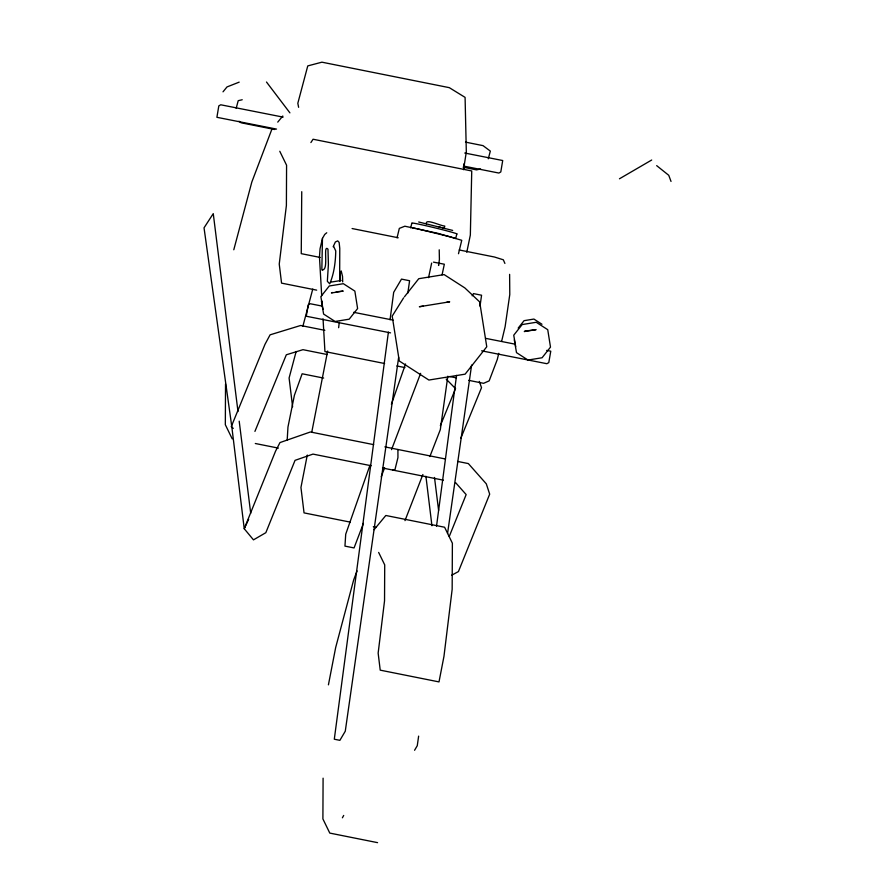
<?xml version="1.0" encoding="UTF-8"?>
<svg xmlns="http://www.w3.org/2000/svg" width="887" height="887" viewBox="0 0 887 887"><rect width="100%" height="100%" fill="white"/><g stroke="black" fill="none" stroke-linecap="round" stroke-linejoin="round"><path stroke-width="1.33" d="M225.531 383.96L225.331 424.729L232.228 438.877M323.09 778.176L322.901 818.945L329.787 833.093L377.574 842.65M463.746 169.406L463.779 163.973M326.749 232.76L324.731 234.423L322.469 238.381L321.848 269.448L322.28 270.369L323.433 269.604C328.434 267.564 322.868 243.803 327.979 249.147L328.401 264.448L327.347 281.29L329.731 283.84C334.1 273.54 335.53 262.086 335.752 250.966L333.689 246.464L333.19 246.73L335.364 241.974L337.725 240.887L339.133 242.395L339.765 248.382L339.654 281.234M287.188 440.129L287.965 427.035L294.417 395.225L302.134 373.782L323.644 378.084M338.634 327.702L339.266 322.325M388.406 332.082L334.299 739.215L339.887 740.335L345.276 731.21L398.64 357.417M390.047 319.752L393.684 292.333L401.489 279.106L409.594 280.735L407.832 293.065M436.526 526.157L456.561 375.367M301.746 191.692L301.247 253.66L320.24 257.452M447.835 376.199L440.318 429.652L429.862 456.561M418.631 736.121L417.267 745.701L414.573 750.269M447.558 533.475L471.607 365.056M480.011 306.181L481.574 295.227L473.481 293.597L472.172 295.803M463.524 169.683L466.318 151.976L465.087 97.382L449.299 87.658L321.914 62.179L307.767 65.904L297.821 103.28L298.62 107.316M328.423 684.842L335.685 647.477L353.68 579.865L357.062 570.951M307.29 455.053L300.948 487.473L304.041 512.886L350.221 522.121M311.78 432.091L327.636 351.052M466.773 252.274L470.343 235.055L471.74 170.969L313.078 139.237L310.893 142.552M428.543 277.686L431.647 263.073M442.07 274.87L444.332 264.215L433.466 262.131M322.469 238.381L320.041 248.792L319.464 256.997L321.704 295.659M498.76 353.314L497.308 359.435L489.158 380.867L483.603 383.317L468.68 380.335M501.621 341.351L505.113 326.726L509.781 294.517L509.615 274.36M397.054 237.794L399.327 228.391L404.849 226.207L437.923 233.336L461.75 240.299L458.49 253.726M410.703 227.826L411.834 223.158A23.239 0.798 13.6 0 1 435.229 227.915A23.239 0.798 13.6 0 1 456.594 234.035M455.696 238.548L456.827 233.88M236.175 108.358L238.215 100.674L242.218 99.754M233.791 249.768L251.83 182.012L271.865 129.247M296.158 351.463L289.095 378.006L292.61 406.823M302.877 326.239L312.767 289.073M488.293 158.784L490.334 151.1L483.027 145.634L465.509 142.131M369.923 465.342L345.719 534.218L344.954 546.115L354.057 547.933L363.426 523.363M391.389 404.261L405.547 363.969M381.177 476.807L384.625 467.748M391.533 449.642L420.626 373.338M404.971 520.647L422.888 474.512M449.254 536.458L466.163 494.58L455.563 482.617M254.924 431.404L286.313 354.789L302.977 349.678L327.214 354.534M440.351 425.66L455.53 388.628L446.183 379.093M460.774 438.333L481.519 387.686L479.346 381.388M248.67 519.338L244.235 528.719L253.471 539.861L265.834 532.688L295.038 460.353L312.989 454.1L371.176 465.742M342.393 817.803L343.701 815.441M403.596 297.877L392.198 316.127L399.283 360.987L428.887 380.046L465.121 374.159L486.763 346.773L479.679 301.913L464.832 287.92L444.11 274.582L418.753 278.706L404.439 296.812M518.174 328.112L524.062 320.673L533.919 319.065L541.968 324.254M223.014 91.827L227.005 86.937L239.191 82.136M277.742 122.118L282.787 116.009M374.081 529.705L385.823 515.48L444.598 527.233L452.381 543.221L452.159 589.301L443.966 656.336L438.998 681.903L380.224 670.151L378.15 653.12L384.537 600.832L384.714 564.886L378.638 552.424M619.459 178.786L651.69 160.015M451.605 575.264L458.435 571.561L489.679 494.148L486.298 483.836L468.347 463.579L457.57 461.417M332.392 292.488L331.416 292.976L343.202 291.069L336.118 291.89M480.577 168.962L476.574 169.883L463.103 167.188M423.221 306.104L419.363 306.736L449.698 301.813L446.582 302.312M331.173 282.088L341.029 280.48M426.414 223.99C424.607 217.847 440.551 225.941 444.775 226.063L444.21 228.402L442.535 227.826M392.83 470.066L394.793 470.321L397.941 457.603L397.919 449.487M418.697 221.994L452.669 230.42M412.688 227.881L415.837 228.469M283.097 117.117L220.741 104.788L218.812 105.886L216.905 117.306L276.544 129.092M464.755 153.03L502.707 160.525L500.8 171.956L498.86 173.043L463.613 166.08M322.413 306.148L310.184 303.731L308.244 304.829L306.259 316.238L390.535 332.869M353.68 312.313L393.096 320.096M485.533 338.324L515.436 344.234M546.691 350.398L550.772 351.197L548.787 362.606L546.858 363.703L481.608 350.831M274.77 129.513L241.098 122.783L239.002 121.22M352.095 228.536L398.208 237.76M459.222 249.968L494.48 257.019L503.328 259.791L504.903 263.428M316.681 290.149L281.556 283.13L279.239 264.06L286.39 205.485L286.579 165.237L279.782 151.278M324.83 330.319L300.638 325.485L270.091 334.831L264.969 344.378L231.252 426.669L233.281 428.388M384.603 363.515L324.941 351.585L323.045 318.843M396.811 365.954L404.949 367.584M449.698 376.531L456.483 377.895M373.682 444.642L310.395 431.98L279.982 442.569L275.491 451.306L244.235 528.719L231.84 427.002L204.032 227.837L213.257 213.634L237.993 411.568M384.847 446.871L445.451 459M382.485 468.003L443.378 480.177M255.301 443.5L278.385 448.112M373.316 526.745L376.033 527.288M416.923 228.691L451.66 237.173M438.821 226.817L440.883 227.36M452.57 237.461L454.399 238.026M656.668 165.636L668.743 175.293L671.027 181.436M266.488 82.025L289.905 112.86M515.713 346.695L513.739 335.208L522.155 324.564L536.236 322.28L547.734 329.687L550.494 347.116L542.079 357.76L527.998 360.044L516.5 352.638L514.316 339.887M323.045 309.386L320.861 296.624L329.265 285.991L343.347 283.696L354.855 291.102L357.605 308.543L349.201 319.176L335.109 321.471L323.611 314.065L321.427 301.303M434.497 477.45L438.61 510.435M239.202 421.181L250.711 513.285M425.915 476.264L431.936 525.714M340.431 280.835L340.275 274.094L341.218 270.945L342.526 276.411L342.692 281.911M322.014 301.114L322.336 306.569M439.22 249.812L439.409 259.436L438.599 265.49L438.577 264.581M525.27 331.073L524.295 331.561L536.092 329.642L525.27 331.073"/></g></svg>
